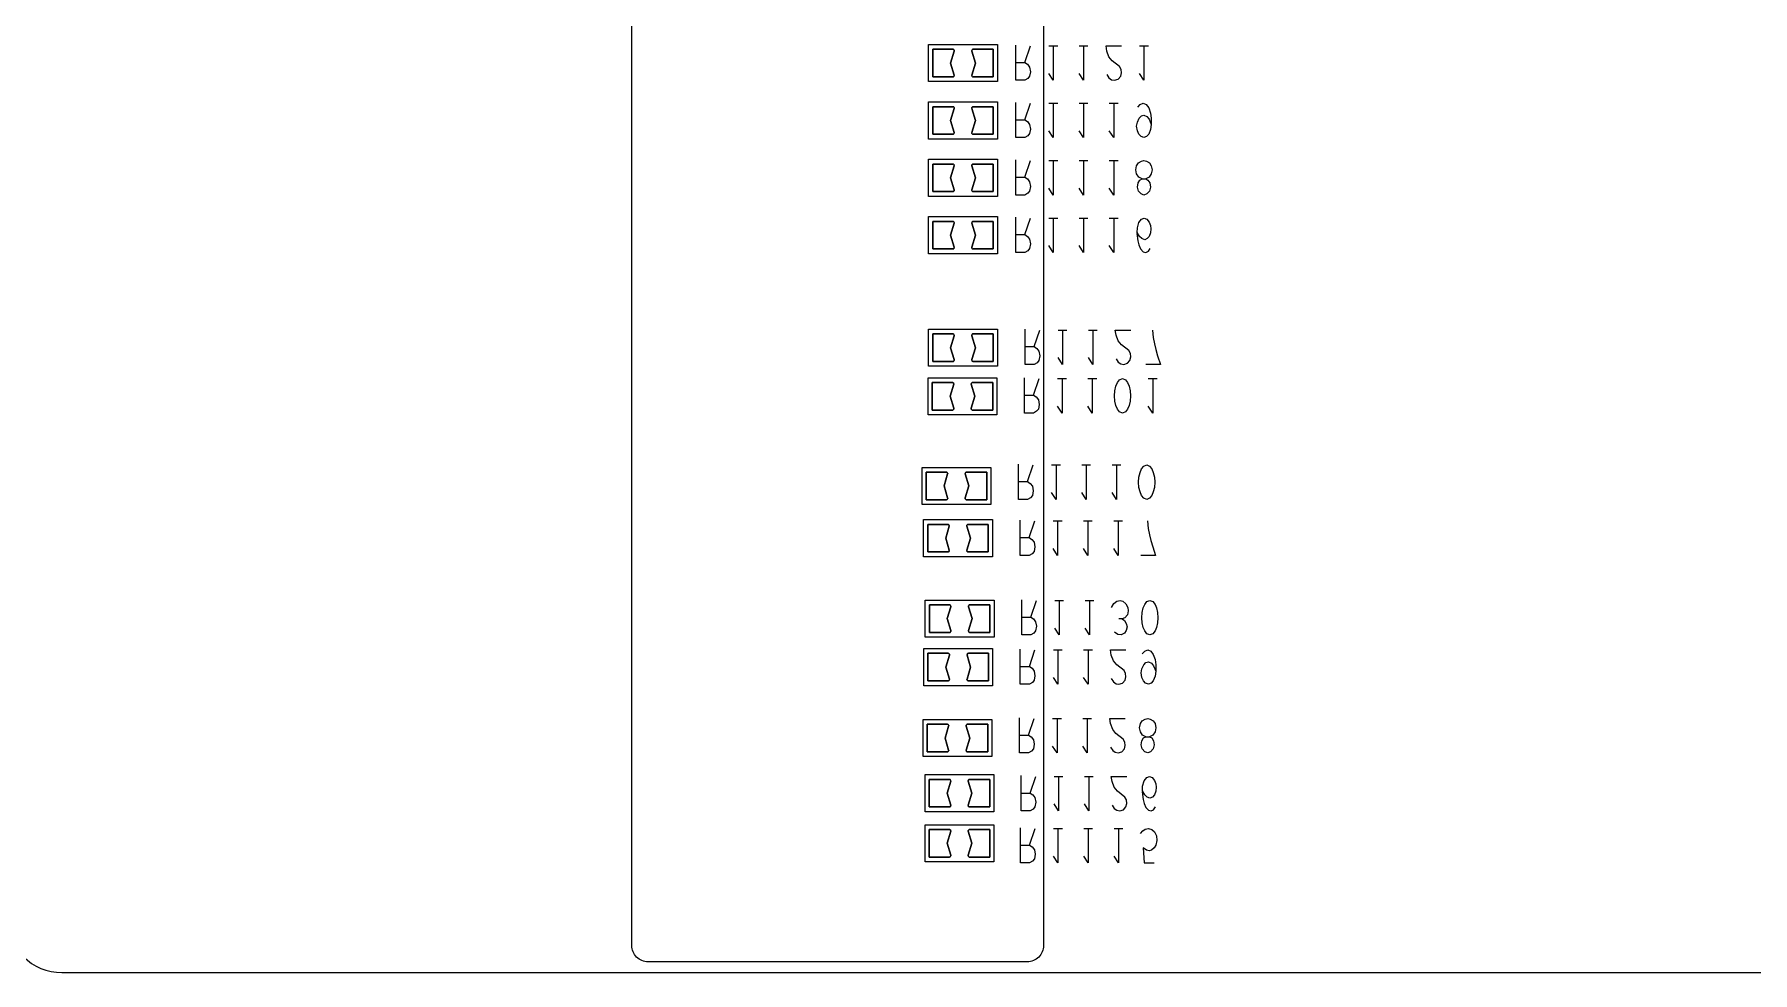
# Model space of a CAD drawing. Header units: millimetres. Extents: x 17 to 508, y 150 to 618.
# Drawn here: x 197.5 to 261, y 283.3 to 317.9 of the extents above; entities that cross this region are included whole.
import ezdxf

# ---------------------------------------------------------------- set-up
doc = ezdxf.new("R2010")
doc.units = ezdxf.units.MM
for name, color, linetype in [('gbr-outline-dxf_layer1', 2, 'Continuous'), ('s_layer2', 7, 'Continuous'), ('susd-t_layer2', 6, 'Continuous')]:
    doc.layers.add(name, color=color, linetype=linetype)
doc.layers.add('SPB', color=6, linetype='Continuous', lineweight=25)

msp = doc.modelspace()

# ---------------------------------------------------------------- linework, layer by layer
at = {"color": 2}
for p, q in [((233.77, 316.856), (233.77, 317.498)), ((233.77, 314.738), (233.77, 315.38)), ((233.77, 312.621), (233.77, 313.263)), ((233.77, 310.503), (233.77, 311.145)), ((234.113, 306.371), (234.113, 307.013)), ((234.094, 304.576), (234.094, 305.218)), ((233.87, 301.389), (233.87, 302.031)), ((233.93, 299.323), (233.93, 299.965)), ((233.99, 296.388), (233.99, 297.03)), ((233.937, 294.566), (233.937, 295.209)), ((233.907, 292.034), (233.907, 292.676)), ((233.965, 289.897), (233.965, 290.539)), ((233.943, 287.976), (233.943, 288.618))]:
    msp.add_line(p, q, dxfattribs=at)
at = {"layer": 'gbr-outline-dxf_layer1', "color": 1, "linetype": 'Continuous'}
msp.add_lwpolyline([(339.137, 352.219), (198.618, 352.219, 0.198916), (197.204, 351.633), (173.521, 327.95, -0.198918), (172.814, 327.657), (156.752, 327.657, 0.414216), (155.752, 326.657), (155.752, 308.657, 0.414364), (156.752, 307.657), (172.913, 307.657, -0.19873), (173.62, 307.364), (197.128, 283.856, 0.198916), (198.543, 283.271), (339.142, 283.271, 0.198917)], format="xyb", dxfattribs=at)
at = {"layer": 's_layer2', "color": 2}
for p, q in [((231.457, 317.342), (231.465, 317.34)), ((231.474, 317.337), (231.481, 317.332)), ((231.487, 317.326), (231.493, 317.319)), ((231.497, 317.312), (231.5, 317.303)), ((231.501, 317.294), (231.5, 317.286)), ((232.146, 317.301), (232.149, 317.309)), ((232.146, 317.283), (232.146, 317.292)), ((232.152, 317.317), (232.157, 317.325)), ((232.164, 317.331), (232.171, 317.336)), ((232.179, 317.34), (232.187, 317.342)), ((232.196, 317.343), (232.941, 317.343)), ((234.108, 316.856), (234.311, 317.47)), ((234.994, 317.47), (235.319, 317.47)), ((235.156, 317.47), (235.156, 316.2)), ((236.11, 317.47), (236.435, 317.47)), ((236.272, 317.47), (236.272, 316.2)), ((238.342, 317.47), (238.667, 317.47)), ((238.505, 317.47), (238.505, 316.2)), ((231.45, 316.327), (230.706, 316.327)), ((231.468, 316.33), (231.459, 316.327)), ((231.483, 316.338), (231.476, 316.333)), ((231.494, 316.352), (231.489, 316.345)), ((231.5, 316.368), (231.498, 316.36)), ((231.5, 316.386), (231.501, 316.377)), ((232.146, 316.375), (232.146, 316.384)), ((232.149, 316.358), (232.147, 316.366)), ((232.159, 316.343), (232.154, 316.35)), ((232.173, 316.332), (232.165, 316.337)), ((232.19, 316.327), (232.181, 316.329)), ((235.156, 316.2), (234.994, 316.454)), ((236.272, 316.2), (236.11, 316.454)), ((238.505, 316.2), (238.342, 316.454)), ((234.108, 314.738), (234.311, 315.352)), ((234.994, 315.352), (235.319, 315.352)), ((235.156, 315.352), (235.156, 314.082)), ((236.11, 315.352), (236.435, 315.352)), ((236.272, 315.352), (236.272, 314.082)), ((237.226, 315.352), (237.55, 315.352)), ((237.388, 315.352), (237.388, 314.082)), ((231.457, 315.224), (231.465, 315.222)), ((231.474, 315.219), (231.481, 315.214)), ((231.487, 315.208), (231.493, 315.202)), ((231.497, 315.194), (231.5, 315.185)), ((231.501, 315.177), (231.5, 315.168)), ((232.146, 315.183), (232.149, 315.191)), ((232.146, 315.165), (232.146, 315.174)), ((232.152, 315.199), (232.157, 315.207)), ((232.164, 315.213), (232.171, 315.218)), ((232.179, 315.222), (232.187, 315.224)), ((232.196, 315.225), (232.941, 315.225)), ((231.45, 314.209), (230.706, 314.209)), ((231.468, 314.212), (231.459, 314.209)), ((231.483, 314.221), (231.476, 314.215)), ((231.494, 314.234), (231.489, 314.227)), ((231.5, 314.25), (231.498, 314.242)), ((231.5, 314.268), (231.501, 314.259)), ((232.146, 314.257), (232.146, 314.266)), ((232.149, 314.24), (232.147, 314.248)), ((232.159, 314.225), (232.154, 314.232)), ((232.173, 314.214), (232.165, 314.219)), ((232.19, 314.209), (232.181, 314.211)), ((235.156, 314.082), (234.994, 314.336)), ((236.272, 314.082), (236.11, 314.336)), ((237.388, 314.082), (237.226, 314.336)), ((231.457, 313.107), (231.465, 313.105)), ((231.474, 313.102), (231.481, 313.097)), ((231.487, 313.091), (231.493, 313.084)), ((231.497, 313.076), (231.5, 313.068)), ((231.501, 313.059), (231.5, 313.05)), ((232.146, 313.066), (232.149, 313.074)), ((232.146, 313.048), (232.146, 313.057)), ((232.152, 313.082), (232.157, 313.089)), ((232.164, 313.096), (232.171, 313.101)), ((232.179, 313.104), (232.187, 313.107)), ((232.196, 313.107), (232.941, 313.107)), ((234.108, 312.621), (234.311, 313.234)), ((234.994, 313.234), (235.319, 313.234)), ((235.156, 313.234), (235.156, 311.964)), ((236.11, 313.234), (236.435, 313.234)), ((236.272, 313.234), (236.272, 311.964)), ((237.226, 313.234), (237.55, 313.234)), ((237.388, 313.234), (237.388, 311.964)), ((235.156, 311.964), (234.994, 312.218)), ((236.272, 311.964), (236.11, 312.218)), ((237.388, 311.964), (237.226, 312.218)), ((231.45, 312.091), (230.706, 312.091)), ((231.468, 312.094), (231.459, 312.092)), ((231.483, 312.103), (231.476, 312.098)), ((231.494, 312.117), (231.489, 312.109)), ((231.5, 312.133), (231.498, 312.125)), ((231.5, 312.151), (231.501, 312.142)), ((232.146, 312.139), (232.146, 312.148)), ((232.149, 312.122), (232.147, 312.131)), ((232.159, 312.108), (232.154, 312.115)), ((232.173, 312.097), (232.165, 312.102)), ((232.19, 312.092), (232.181, 312.094)), ((231.457, 310.989), (231.465, 310.987)), ((231.474, 310.984), (231.481, 310.979)), ((231.487, 310.973), (231.493, 310.966)), ((231.497, 310.959), (231.5, 310.95)), ((231.501, 310.941), (231.5, 310.933)), ((232.146, 310.948), (232.149, 310.956)), ((232.146, 310.93), (232.146, 310.939)), ((232.152, 310.964), (232.157, 310.971)), ((232.164, 310.978), (232.171, 310.983)), ((232.179, 310.986), (232.187, 310.989)), ((232.196, 310.99), (232.941, 310.99)), ((234.108, 310.503), (234.311, 311.117)), ((234.994, 311.117), (235.319, 311.117)), ((235.156, 311.117), (235.156, 309.847)), ((236.11, 311.117), (236.435, 311.117)), ((236.272, 311.117), (236.272, 309.847)), ((237.226, 311.117), (237.55, 311.117)), ((237.388, 311.117), (237.388, 309.847)), ((231.45, 309.974), (230.706, 309.974)), ((231.468, 309.977), (231.459, 309.974)), ((231.483, 309.985), (231.476, 309.98)), ((231.494, 309.999), (231.489, 309.992)), ((231.5, 310.015), (231.498, 310.007)), ((231.5, 310.033), (231.501, 310.024)), ((232.146, 310.022), (232.146, 310.03)), ((232.149, 310.005), (232.147, 310.013)), ((232.159, 309.99), (232.154, 309.997)), ((232.173, 309.979), (232.165, 309.984)), ((232.19, 309.974), (232.181, 309.976)), ((235.156, 309.847), (234.994, 310.101)), ((236.272, 309.847), (236.11, 310.101)), ((237.388, 309.847), (237.226, 310.101)), ((231.457, 306.84), (231.465, 306.838)), ((231.474, 306.835), (231.481, 306.83)), ((231.487, 306.824), (231.493, 306.817)), ((231.497, 306.809), (231.5, 306.801)), ((231.501, 306.792), (231.5, 306.783)), ((232.146, 306.798), (232.149, 306.807)), ((232.146, 306.781), (232.146, 306.79)), ((232.152, 306.815), (232.157, 306.822)), ((232.164, 306.828), (232.171, 306.833)), ((232.179, 306.837), (232.187, 306.839)), ((232.196, 306.84), (232.941, 306.84)), ((234.452, 306.37), (234.654, 306.984)), ((235.338, 306.984), (235.662, 306.984)), ((235.5, 306.984), (235.5, 305.714)), ((236.453, 306.984), (236.778, 306.984)), ((236.616, 306.984), (236.616, 305.714)), ((231.45, 305.824), (230.706, 305.824)), ((231.468, 305.827), (231.459, 305.825)), ((231.483, 305.836), (231.476, 305.831)), ((231.494, 305.849), (231.489, 305.842)), ((231.5, 305.866), (231.498, 305.857)), ((231.5, 305.884), (231.501, 305.875)), ((232.146, 305.872), (232.146, 305.881)), ((232.149, 305.855), (232.147, 305.864)), ((232.159, 305.84), (232.154, 305.847)), ((232.173, 305.83), (232.165, 305.834)), ((232.19, 305.825), (232.181, 305.826)), ((235.5, 305.714), (235.338, 305.968)), ((236.616, 305.714), (236.453, 305.968)), ((234.432, 304.576), (234.635, 305.19)), ((235.318, 305.19), (235.643, 305.19)), ((235.481, 305.19), (235.481, 303.92)), ((236.434, 305.19), (236.759, 305.19)), ((236.596, 305.19), (236.596, 303.92)), ((239.119, 305.714), (238.577, 305.714)), ((238.666, 305.19), (238.991, 305.19)), ((238.828, 305.19), (238.828, 303.92)), ((231.437, 305.045), (231.446, 305.043)), ((231.454, 305.04), (231.462, 305.035)), ((231.468, 305.029), (231.474, 305.022)), ((231.478, 305.014), (231.48, 305.006)), ((231.482, 304.997), (231.481, 304.988)), ((232.127, 304.986), (232.126, 304.995)), ((232.127, 305.004), (232.129, 305.012)), ((232.133, 305.02), (232.138, 305.027)), ((232.144, 305.034), (232.152, 305.039)), ((232.16, 305.042), (232.168, 305.045)), ((232.177, 305.045), (232.922, 305.045)), ((231.431, 304.029), (230.686, 304.029)), ((231.448, 304.032), (231.44, 304.03)), ((231.463, 304.041), (231.456, 304.036)), ((231.475, 304.055), (231.47, 304.047)), ((231.481, 304.071), (231.479, 304.063)), ((231.481, 304.089), (231.482, 304.08)), ((232.126, 304.078), (232.127, 304.086)), ((232.13, 304.06), (232.127, 304.069)), ((232.14, 304.046), (232.134, 304.053)), ((232.154, 304.035), (232.146, 304.04)), ((232.17, 304.03), (232.162, 304.032)), ((235.481, 303.92), (235.318, 304.174)), ((236.596, 303.92), (236.434, 304.174)), ((238.828, 303.92), (238.666, 304.174)), ((231.213, 301.736), (231.222, 301.735)), ((231.23, 301.731), (231.238, 301.727)), ((231.244, 301.721), (231.25, 301.714)), ((231.254, 301.706), (231.256, 301.697)), ((231.257, 301.689), (231.257, 301.68)), ((231.903, 301.677), (231.902, 301.686)), ((231.903, 301.695), (231.905, 301.704)), ((231.909, 301.712), (231.914, 301.719)), ((231.92, 301.725), (231.928, 301.73)), ((231.935, 301.734), (231.944, 301.736)), ((231.953, 301.737), (232.697, 301.737)), ((234.208, 301.389), (234.412, 302.003)), ((235.094, 302.003), (235.419, 302.003)), ((235.257, 302.003), (235.257, 300.733)), ((236.211, 302.003), (236.535, 302.003)), ((236.373, 302.003), (236.373, 300.733)), ((237.327, 302.003), (237.651, 302.003)), ((237.489, 302.003), (237.489, 300.733)), ((231.251, 300.746), (231.246, 300.739)), ((231.257, 300.763), (231.254, 300.754)), ((231.257, 300.78), (231.258, 300.771)), ((231.902, 300.769), (231.903, 300.778)), ((231.906, 300.752), (231.903, 300.76)), ((231.916, 300.737), (231.91, 300.744)), ((235.257, 300.733), (235.094, 300.987)), ((236.373, 300.733), (236.211, 300.987)), ((237.489, 300.733), (237.327, 300.987)), ((231.207, 300.721), (230.462, 300.721)), ((231.224, 300.724), (231.216, 300.722)), ((231.239, 300.733), (231.232, 300.728)), ((231.93, 300.726), (231.922, 300.731)), ((231.946, 300.721), (231.938, 300.723)), ((231.274, 299.809), (231.282, 299.807)), ((231.291, 299.804), (231.298, 299.799)), ((231.305, 299.793), (231.31, 299.786)), ((231.314, 299.778), (231.317, 299.77)), ((231.318, 299.761), (231.318, 299.753)), ((231.963, 299.768), (231.966, 299.776)), ((231.963, 299.75), (231.963, 299.759)), ((231.969, 299.784), (231.974, 299.791)), ((231.981, 299.798), (231.988, 299.803)), ((231.996, 299.806), (232.004, 299.809)), ((232.013, 299.809), (232.758, 299.809)), ((234.268, 299.323), (234.472, 299.936)), ((235.154, 299.936), (235.479, 299.936)), ((235.317, 299.936), (235.317, 298.666)), ((236.27, 299.936), (236.595, 299.936)), ((236.433, 299.936), (236.433, 298.666)), ((237.387, 299.936), (237.711, 299.936)), ((237.549, 299.936), (237.549, 298.666)), ((231.317, 298.835), (231.315, 298.827)), ((231.317, 298.853), (231.318, 298.844)), ((231.963, 298.842), (231.963, 298.85)), ((235.317, 298.666), (235.154, 298.92)), ((236.433, 298.666), (236.27, 298.92)), ((237.549, 298.666), (237.387, 298.92)), ((231.267, 298.793), (230.523, 298.793)), ((231.285, 298.797), (231.276, 298.794)), ((231.3, 298.805), (231.293, 298.8)), ((231.311, 298.819), (231.306, 298.812)), ((231.967, 298.824), (231.964, 298.833)), ((231.976, 298.81), (231.971, 298.817)), ((231.99, 298.799), (231.983, 298.804)), ((232.007, 298.794), (231.998, 298.796)), ((238.935, 298.666), (238.394, 298.666)), ((234.328, 296.388), (234.531, 297.001)), ((235.213, 297.001), (235.538, 297.001)), ((235.376, 297.001), (235.376, 295.731)), ((236.329, 297.001), (236.654, 297.001)), ((236.492, 297.001), (236.492, 295.731)), ((231.333, 296.839), (231.341, 296.837)), ((231.35, 296.834), (231.357, 296.829)), ((231.364, 296.823), (231.369, 296.816)), ((231.373, 296.809), (231.376, 296.8)), ((231.377, 296.792), (231.377, 296.783)), ((232.022, 296.798), (232.025, 296.806)), ((232.022, 296.78), (232.022, 296.789)), ((232.028, 296.814), (232.033, 296.822)), ((232.04, 296.828), (232.047, 296.833)), ((232.055, 296.837), (232.063, 296.839)), ((232.072, 296.84), (232.817, 296.84)), ((231.326, 295.824), (230.582, 295.824)), ((231.344, 295.827), (231.335, 295.824)), ((231.359, 295.836), (231.352, 295.83)), ((231.37, 295.849), (231.365, 295.842)), ((231.376, 295.865), (231.374, 295.857)), ((231.376, 295.883), (231.377, 295.874)), ((232.022, 295.872), (232.022, 295.881)), ((232.026, 295.855), (232.023, 295.863)), ((232.035, 295.84), (232.03, 295.847)), ((232.049, 295.829), (232.042, 295.834)), ((232.066, 295.824), (232.057, 295.826)), ((235.376, 295.731), (235.213, 295.985)), ((236.492, 295.731), (236.329, 295.985)), ((231.281, 295.053), (231.29, 295.051)), ((231.298, 295.047), (231.305, 295.043)), ((231.312, 295.037), (231.317, 295.03)), ((231.977, 295.028), (231.982, 295.035)), ((231.988, 295.041), (231.995, 295.046)), ((232.003, 295.05), (232.012, 295.052)), ((232.02, 295.053), (232.765, 295.053)), ((234.276, 294.566), (234.479, 295.18)), ((235.161, 295.18), (235.486, 295.18)), ((235.324, 295.18), (235.324, 293.91)), ((236.278, 295.18), (236.602, 295.18)), ((236.44, 295.18), (236.44, 293.91)), ((231.321, 295.022), (231.324, 295.014)), ((231.325, 295.005), (231.325, 294.996)), ((231.971, 294.994), (231.97, 295.003)), ((231.971, 295.011), (231.973, 295.02)), ((231.275, 294.037), (230.53, 294.037)), ((231.292, 294.04), (231.283, 294.038)), ((231.307, 294.049), (231.3, 294.044)), ((231.318, 294.062), (231.313, 294.055)), ((231.324, 294.079), (231.322, 294.07)), ((231.324, 294.096), (231.325, 294.088)), ((231.97, 294.085), (231.97, 294.094)), ((231.974, 294.068), (231.971, 294.076)), ((231.983, 294.053), (231.978, 294.06)), ((231.997, 294.043), (231.99, 294.047)), ((232.014, 294.037), (232.005, 294.039)), ((235.324, 293.91), (235.161, 294.164)), ((236.44, 293.91), (236.278, 294.164)), ((234.246, 292.034), (234.449, 292.648)), ((235.132, 292.648), (235.456, 292.648)), ((235.294, 292.648), (235.294, 291.378)), ((236.248, 292.648), (236.572, 292.648)), ((236.41, 292.648), (236.41, 291.378)), ((231.251, 292.433), (231.26, 292.432)), ((231.268, 292.428), (231.275, 292.424)), ((231.282, 292.418), (231.287, 292.411)), ((231.291, 292.403), (231.294, 292.394)), ((231.295, 292.386), (231.295, 292.377)), ((231.941, 292.374), (231.94, 292.383)), ((231.941, 292.392), (231.943, 292.401)), ((231.947, 292.409), (231.952, 292.416)), ((231.958, 292.422), (231.965, 292.427)), ((231.973, 292.431), (231.982, 292.433)), ((231.99, 292.434), (232.735, 292.434)), ((231.245, 291.418), (230.5, 291.418)), ((231.262, 291.421), (231.253, 291.419)), ((231.277, 291.43), (231.27, 291.425)), ((231.288, 291.443), (231.283, 291.436)), ((231.294, 291.46), (231.292, 291.451)), ((231.294, 291.477), (231.295, 291.468)), ((231.94, 291.466), (231.94, 291.475)), ((231.944, 291.449), (231.941, 291.457)), ((231.953, 291.434), (231.948, 291.441)), ((231.967, 291.423), (231.96, 291.428)), ((231.984, 291.418), (231.975, 291.42)), ((235.294, 291.378), (235.132, 291.632)), ((236.41, 291.378), (236.248, 291.632)), ((231.326, 290.401), (231.335, 290.399)), ((231.343, 290.396), (231.35, 290.391)), ((231.357, 290.385), (231.362, 290.378)), ((231.366, 290.37), (231.369, 290.362)), ((231.37, 290.353), (231.37, 290.344)), ((232.016, 290.342), (232.015, 290.351)), ((232.016, 290.36), (232.018, 290.368)), ((232.022, 290.376), (232.027, 290.383)), ((232.033, 290.389), (232.04, 290.395)), ((232.048, 290.398), (232.057, 290.401)), ((232.066, 290.401), (232.81, 290.401)), ((234.303, 289.897), (234.507, 290.511)), ((235.189, 290.511), (235.514, 290.511)), ((235.352, 290.511), (235.352, 289.241)), ((236.305, 290.511), (236.63, 290.511)), ((236.468, 290.511), (236.468, 289.241)), ((231.32, 289.385), (230.575, 289.385)), ((231.337, 289.388), (231.329, 289.386)), ((231.352, 289.397), (231.345, 289.392)), ((231.364, 289.411), (231.358, 289.403)), ((231.37, 289.427), (231.367, 289.419)), ((231.37, 289.445), (231.37, 289.436)), ((232.015, 289.433), (232.015, 289.442)), ((232.019, 289.416), (232.016, 289.425)), ((232.028, 289.402), (232.023, 289.409)), ((232.042, 289.391), (232.035, 289.396)), ((232.059, 289.386), (232.051, 289.388)), ((235.352, 289.241), (235.189, 289.495)), ((236.468, 289.241), (236.305, 289.495)), ((231.326, 288.549), (231.335, 288.547)), ((231.343, 288.544), (231.35, 288.539)), ((231.357, 288.533), (231.362, 288.526)), ((231.366, 288.519), (231.369, 288.51)), ((231.37, 288.502), (231.37, 288.493)), ((232.016, 288.49), (232.015, 288.499)), ((232.016, 288.508), (232.018, 288.516)), ((232.022, 288.524), (232.027, 288.532)), ((232.033, 288.538), (232.04, 288.543)), ((232.048, 288.547), (232.057, 288.549)), ((232.066, 288.55), (232.81, 288.55)), ((234.281, 287.976), (234.484, 288.589)), ((235.167, 288.589), (235.492, 288.589)), ((235.33, 288.589), (235.33, 287.319)), ((236.283, 288.589), (236.608, 288.589)), ((236.446, 288.589), (236.446, 287.319)), ((237.399, 288.589), (237.724, 288.589)), ((237.561, 288.589), (237.561, 287.319)), ((231.32, 287.534), (230.575, 287.534)), ((231.337, 287.537), (231.329, 287.534)), ((231.352, 287.545), (231.345, 287.54)), ((231.364, 287.559), (231.358, 287.552)), ((231.37, 287.575), (231.367, 287.567)), ((231.37, 287.593), (231.37, 287.584)), ((232.015, 287.582), (232.015, 287.591)), ((232.019, 287.565), (232.016, 287.573)), ((232.028, 287.55), (232.023, 287.557)), ((232.042, 287.539), (232.035, 287.544)), ((232.059, 287.534), (232.051, 287.536)), ((235.33, 287.319), (235.167, 287.573)), ((236.446, 287.319), (236.283, 287.573)), ((237.561, 287.319), (237.399, 287.573))]:
    msp.add_line(p, q, dxfattribs=at)
for points in [[(230.553, 317.52), (233.093, 317.52), (233.093, 316.149), (230.553, 316.149)], [(233.77, 316.856), (234.108, 316.856), (234.203, 316.792), (234.284, 316.686), (234.311, 316.517), (234.284, 316.347), (234.216, 316.263), (234.108, 316.2), (233.77, 316.2)], [(230.553, 315.403), (233.093, 315.403), (233.093, 314.031), (230.553, 314.031)], [(233.77, 314.738), (234.108, 314.738), (234.203, 314.675), (234.284, 314.569), (234.311, 314.399), (234.284, 314.23), (234.216, 314.145), (234.108, 314.082), (233.77, 314.082)], [(238.505, 314.907), (238.613, 314.865), (238.694, 314.759), (238.775, 314.569), (238.748, 314.378), (238.68, 314.209), (238.599, 314.124), (238.505, 314.082), (238.396, 314.124), (238.315, 314.209), (238.261, 314.336), (238.234, 314.505), (238.261, 314.653), (238.328, 314.802), (238.41, 314.886)], [(230.553, 313.285), (233.093, 313.285), (233.093, 311.914), (230.553, 311.914)], [(233.77, 312.621), (234.108, 312.621), (234.203, 312.557), (234.284, 312.451), (234.311, 312.282), (234.284, 312.113), (234.216, 312.028), (234.108, 311.964), (233.77, 311.964)], [(238.436, 312.557), (238.572, 312.557), (238.653, 312.515), (238.721, 312.409), (238.748, 312.261), (238.707, 312.113), (238.613, 312.007), (238.505, 311.964), (238.396, 312.007), (238.301, 312.113), (238.261, 312.261), (238.288, 312.409), (238.356, 312.515)], [(230.553, 311.167), (233.093, 311.167), (233.093, 309.796), (230.553, 309.796)], [(238.518, 311.117), (238.613, 311.074), (238.694, 310.969), (238.748, 310.842), (238.762, 310.715), (238.748, 310.566), (238.694, 310.439), (238.626, 310.355), (238.531, 310.312), (238.423, 310.355), (238.342, 310.439), (238.249, 310.584), (238.261, 310.757), (238.315, 310.947), (238.41, 311.074)], [(233.77, 310.503), (234.108, 310.503), (234.203, 310.439), (234.284, 310.334), (234.311, 310.164), (234.284, 309.995), (234.216, 309.91), (234.108, 309.847), (233.77, 309.847)], [(230.553, 307.018), (233.093, 307.018), (233.093, 305.646), (230.553, 305.646)], [(234.113, 306.37), (234.452, 306.37), (234.546, 306.307), (234.628, 306.201), (234.654, 306.032), (234.628, 305.862), (234.56, 305.778), (234.452, 305.714), (234.113, 305.714)], [(230.534, 305.223), (233.074, 305.223), (233.074, 303.852), (230.534, 303.852)], [(237.712, 305.19), (237.82, 305.148), (237.902, 305.042), (237.956, 304.915), (237.997, 304.745), (238.01, 304.555), (237.997, 304.364), (237.956, 304.195), (237.902, 304.068), (237.82, 303.962), (237.712, 303.92), (237.604, 303.962), (237.523, 304.068), (237.469, 304.195), (237.428, 304.364), (237.414, 304.555), (237.428, 304.745), (237.469, 304.915), (237.523, 305.042), (237.604, 305.148)], [(234.094, 304.576), (234.432, 304.576), (234.527, 304.513), (234.608, 304.407), (234.635, 304.238), (234.608, 304.068), (234.54, 303.984), (234.432, 303.92), (234.094, 303.92)], [(230.31, 301.915), (232.85, 301.915), (232.85, 300.543), (230.31, 300.543)], [(233.87, 301.389), (234.208, 301.389), (234.303, 301.325), (234.384, 301.22), (234.412, 301.05), (234.384, 300.881), (234.317, 300.796), (234.208, 300.733), (233.87, 300.733)], [(238.605, 302.003), (238.713, 301.96), (238.794, 301.855), (238.849, 301.728), (238.889, 301.558), (238.902, 301.368), (238.889, 301.177), (238.849, 301.008), (238.794, 300.881), (238.713, 300.775), (238.605, 300.733), (238.497, 300.775), (238.415, 300.881), (238.361, 301.008), (238.321, 301.177), (238.307, 301.368), (238.321, 301.558), (238.361, 301.728), (238.415, 301.855), (238.497, 301.96)], [(230.37, 299.987), (232.91, 299.987), (232.91, 298.616), (230.37, 298.616)], [(233.93, 299.323), (234.268, 299.323), (234.363, 299.259), (234.445, 299.153), (234.472, 298.984), (234.445, 298.815), (234.377, 298.73), (234.268, 298.666), (233.93, 298.666)], [(230.429, 297.018), (232.969, 297.018), (232.969, 295.646), (230.429, 295.646)], [(238.724, 297.001), (238.832, 296.959), (238.914, 296.853), (238.967, 296.726), (239.008, 296.557), (239.022, 296.366), (239.008, 296.176), (238.967, 296.007), (238.914, 295.88), (238.832, 295.773), (238.724, 295.731), (238.616, 295.773), (238.535, 295.88), (238.48, 296.007), (238.44, 296.176), (238.426, 296.366), (238.44, 296.557), (238.48, 296.726), (238.535, 296.853), (238.616, 296.959)], [(233.99, 296.388), (234.328, 296.388), (234.422, 296.324), (234.504, 296.218), (234.531, 296.049), (234.504, 295.88), (234.436, 295.795), (234.328, 295.731), (233.99, 295.731)], [(230.377, 295.231), (232.917, 295.231), (232.917, 293.859), (230.377, 293.859)], [(233.937, 294.566), (234.276, 294.566), (234.371, 294.503), (234.452, 294.397), (234.479, 294.228), (234.452, 294.058), (234.384, 293.974), (234.276, 293.91), (233.937, 293.91)], [(238.672, 294.736), (238.78, 294.693), (238.861, 294.588), (238.943, 294.397), (238.916, 294.207), (238.848, 294.037), (238.767, 293.952), (238.672, 293.91), (238.564, 293.952), (238.482, 294.037), (238.428, 294.164), (238.401, 294.334), (238.428, 294.482), (238.496, 294.63), (238.577, 294.715)], [(230.347, 292.612), (232.887, 292.612), (232.887, 291.24), (230.347, 291.24)], [(233.907, 292.034), (234.246, 292.034), (234.341, 291.97), (234.422, 291.864), (234.449, 291.695), (234.422, 291.526), (234.354, 291.441), (234.246, 291.378), (233.907, 291.378)], [(238.574, 291.97), (238.709, 291.97), (238.791, 291.928), (238.858, 291.822), (238.886, 291.674), (238.845, 291.526), (238.75, 291.42), (238.642, 291.378), (238.534, 291.42), (238.439, 291.526), (238.398, 291.674), (238.425, 291.822), (238.493, 291.928)], [(230.423, 290.579), (232.963, 290.579), (232.963, 289.208), (230.423, 289.208)], [(238.713, 290.511), (238.808, 290.469), (238.889, 290.363), (238.944, 290.236), (238.957, 290.109), (238.944, 289.961), (238.889, 289.834), (238.822, 289.749), (238.727, 289.707), (238.618, 289.749), (238.538, 289.834), (238.445, 289.978), (238.456, 290.151), (238.51, 290.342), (238.605, 290.469)], [(233.965, 289.897), (234.303, 289.897), (234.398, 289.834), (234.48, 289.728), (234.507, 289.559), (234.48, 289.389), (234.412, 289.305), (234.303, 289.241), (233.965, 289.241)], [(230.423, 288.727), (232.963, 288.727), (232.963, 287.356), (230.423, 287.356)], [(233.943, 287.976), (234.281, 287.976), (234.376, 287.912), (234.457, 287.806), (234.484, 287.637), (234.457, 287.468), (234.389, 287.383), (234.281, 287.319), (233.943, 287.319)]]:
    msp.add_lwpolyline(points, close=True, dxfattribs=at)
for points in [[(230.706, 316.327), (230.706, 317.343), (231.45, 317.343)], [(231.499, 317.277), (231.366, 316.835), (231.499, 316.392)], [(232.148, 316.392), (232.28, 316.835), (232.148, 317.277)], [(232.941, 317.343), (232.941, 316.327), (232.196, 316.327)], [(237.131, 316.411), (237.213, 316.284), (237.307, 316.221), (237.415, 316.2), (237.551, 316.242), (237.645, 316.347), (237.672, 316.474), (237.659, 316.602), (237.605, 316.708), (237.334, 316.919), (237.213, 317.067), (237.131, 317.279), (237.104, 317.47), (237.672, 317.47)], [(238.274, 315.204), (238.369, 315.31), (238.477, 315.352), (238.586, 315.31), (238.68, 315.183), (238.748, 314.992), (238.775, 314.802), (238.775, 314.569)], [(230.706, 314.209), (230.706, 315.225), (231.45, 315.225)], [(231.499, 315.159), (231.366, 314.717), (231.499, 314.274)], [(232.148, 314.274), (232.28, 314.717), (232.148, 315.159)], [(232.941, 315.225), (232.941, 314.209), (232.196, 314.209)], [(230.706, 312.091), (230.706, 313.107), (231.45, 313.107)], [(231.499, 313.042), (231.366, 312.599), (231.499, 312.157)], [(232.148, 312.157), (232.28, 312.599), (232.148, 313.042)], [(232.941, 313.107), (232.941, 312.091), (232.196, 312.091)], [(238.436, 312.557), (238.315, 312.621), (238.234, 312.748), (238.207, 312.896), (238.234, 313.044), (238.301, 313.15), (238.41, 313.213), (238.505, 313.234)], [(238.505, 313.234), (238.599, 313.213), (238.707, 313.15), (238.775, 313.044), (238.802, 312.896), (238.775, 312.748), (238.694, 312.621), (238.572, 312.557)], [(230.706, 309.974), (230.706, 310.99), (231.45, 310.99)], [(231.499, 310.924), (231.366, 310.482), (231.499, 310.039)], [(232.148, 310.039), (232.28, 310.482), (232.148, 310.924)], [(232.941, 310.99), (232.941, 309.974), (232.196, 309.974)], [(238.247, 310.545), (238.274, 310.27), (238.315, 310.122), (238.383, 309.974), (238.477, 309.868), (238.572, 309.847), (238.667, 309.889), (238.735, 309.995)], [(230.706, 305.824), (230.706, 306.84), (231.45, 306.84)], [(231.499, 306.775), (231.366, 306.332), (231.499, 305.89)], [(232.148, 305.89), (232.28, 306.332), (232.148, 306.775)], [(232.941, 306.84), (232.941, 305.824), (232.196, 305.824)], [(237.475, 305.926), (237.556, 305.799), (237.651, 305.735), (237.759, 305.714), (237.895, 305.757), (237.989, 305.862), (238.016, 305.989), (238.003, 306.116), (237.948, 306.222), (237.678, 306.434), (237.556, 306.582), (237.475, 306.794), (237.447, 306.984), (238.016, 306.984)], [(238.821, 306.984), (238.848, 306.709), (238.889, 306.476), (238.943, 306.265), (239.01, 306.032), (239.119, 305.714)], [(230.686, 304.029), (230.686, 305.045), (231.431, 305.045)], [(231.479, 304.98), (231.347, 304.537), (231.479, 304.095)], [(232.129, 304.095), (232.261, 304.537), (232.129, 304.98)], [(232.922, 305.045), (232.922, 304.029), (232.177, 304.029)], [(230.462, 300.721), (230.462, 301.737), (231.207, 301.737)], [(231.255, 301.671), (231.123, 301.229), (231.255, 300.786)], [(231.904, 300.786), (232.037, 301.229), (231.904, 301.671)], [(232.697, 301.737), (232.697, 300.721), (231.953, 300.721)], [(230.523, 298.793), (230.523, 299.809), (231.267, 299.809)], [(231.316, 299.744), (231.183, 299.301), (231.316, 298.859)], [(231.965, 298.859), (232.098, 299.301), (231.965, 299.744)], [(232.758, 299.809), (232.758, 298.793), (232.013, 298.793)], [(238.638, 299.936), (238.665, 299.661), (238.705, 299.428), (238.76, 299.217), (238.827, 298.984), (238.935, 298.666)], [(237.31, 296.747), (237.392, 296.896), (237.5, 296.98), (237.621, 297.001), (237.73, 296.98), (237.838, 296.874), (237.906, 296.747), (237.919, 296.62), (237.892, 296.472), (237.797, 296.366), (237.702, 296.324), (237.581, 296.324)], [(230.582, 295.824), (230.582, 296.84), (231.326, 296.84)], [(231.375, 296.774), (231.242, 296.332), (231.375, 295.889)], [(232.024, 295.889), (232.156, 296.332), (232.024, 296.774)], [(232.817, 296.84), (232.817, 295.824), (232.072, 295.824)], [(237.702, 296.324), (237.784, 296.261), (237.851, 296.154), (237.879, 296.027), (237.851, 295.9), (237.784, 295.795), (237.662, 295.731), (237.54, 295.753), (237.419, 295.837)], [(230.53, 294.037), (230.53, 295.053), (231.275, 295.053)], [(232.765, 295.053), (232.765, 294.037), (232.02, 294.037)], [(237.299, 294.122), (237.38, 293.995), (237.475, 293.931), (237.583, 293.91), (237.718, 293.952), (237.813, 294.058), (237.84, 294.185), (237.826, 294.312), (237.773, 294.418), (237.502, 294.63), (237.38, 294.778), (237.299, 294.99), (237.272, 295.18), (237.84, 295.18)], [(238.442, 295.032), (238.537, 295.138), (238.645, 295.18), (238.753, 295.138), (238.848, 295.011), (238.916, 294.82), (238.943, 294.63), (238.943, 294.397)], [(231.323, 294.988), (231.19, 294.545), (231.323, 294.103)], [(231.972, 294.103), (232.105, 294.545), (231.972, 294.988)], [(237.269, 291.589), (237.35, 291.462), (237.445, 291.399), (237.553, 291.378), (237.688, 291.42), (237.783, 291.526), (237.81, 291.653), (237.796, 291.78), (237.743, 291.886), (237.472, 292.097), (237.35, 292.245), (237.269, 292.457), (237.242, 292.648), (237.81, 292.648)], [(238.574, 291.97), (238.452, 292.034), (238.371, 292.161), (238.344, 292.309), (238.371, 292.457), (238.439, 292.563), (238.547, 292.626), (238.642, 292.648)], [(238.642, 292.648), (238.737, 292.626), (238.845, 292.563), (238.913, 292.457), (238.939, 292.309), (238.913, 292.161), (238.831, 292.034), (238.709, 291.97)], [(230.5, 291.418), (230.5, 292.434), (231.245, 292.434)], [(231.293, 292.368), (231.16, 291.926), (231.293, 291.483)], [(231.942, 291.483), (232.075, 291.926), (231.942, 292.368)], [(232.735, 292.434), (232.735, 291.418), (231.99, 291.418)], [(230.575, 289.385), (230.575, 290.401), (231.32, 290.401)], [(231.368, 290.336), (231.235, 289.893), (231.368, 289.451)], [(232.017, 289.451), (232.15, 289.893), (232.017, 290.336)], [(232.81, 290.401), (232.81, 289.385), (232.066, 289.385)], [(237.327, 289.453), (237.408, 289.326), (237.503, 289.262), (237.611, 289.241), (237.746, 289.283), (237.841, 289.389), (237.868, 289.516), (237.854, 289.643), (237.801, 289.749), (237.53, 289.961), (237.408, 290.109), (237.327, 290.321), (237.3, 290.511), (237.868, 290.511)], [(238.443, 289.94), (238.47, 289.664), (238.51, 289.516), (238.578, 289.368), (238.673, 289.262), (238.767, 289.241), (238.862, 289.283), (238.93, 289.389)], [(230.575, 287.534), (230.575, 288.55), (231.32, 288.55)], [(231.368, 288.484), (231.235, 288.042), (231.368, 287.599)], [(232.017, 287.599), (232.15, 288.042), (232.017, 288.484)], [(232.81, 288.55), (232.81, 287.534), (232.066, 287.534)], [(238.38, 288.399), (238.461, 288.504), (238.555, 288.568), (238.677, 288.589), (238.799, 288.547), (238.894, 288.462), (238.962, 288.314), (238.975, 288.145), (238.948, 287.976), (238.881, 287.869), (238.786, 287.785), (238.691, 287.764), (238.596, 287.785), (238.475, 287.869)], [(238.475, 287.869), (238.515, 287.319), (238.881, 287.319)]]:
    msp.add_lwpolyline(points, dxfattribs=at)
at = {"layer": 'SPB', "color": 2, "linetype": 'Continuous'}
for points in [[(230.706, 316.327), (231.45, 316.327), (231.459, 316.327), (231.468, 316.33), (231.476, 316.333), (231.483, 316.338), (231.489, 316.345), (231.494, 316.352), (231.498, 316.36), (231.5, 316.368), (231.501, 316.377), (231.5, 316.386), (231.499, 316.392), (231.366, 316.835), (231.499, 317.277), (231.5, 317.286), (231.501, 317.294), (231.5, 317.303), (231.497, 317.312), (231.493, 317.319), (231.487, 317.326), (231.481, 317.332), (231.474, 317.337), (231.465, 317.34), (231.457, 317.342), (231.45, 317.343), (230.706, 317.343)], [(232.196, 316.327), (232.941, 316.327), (232.941, 317.343), (232.196, 317.343), (232.187, 317.342), (232.179, 317.34), (232.171, 317.336), (232.164, 317.331), (232.157, 317.325), (232.152, 317.317), (232.149, 317.309), (232.146, 317.301), (232.146, 317.292), (232.146, 317.283), (232.148, 317.277), (232.28, 316.835), (232.148, 316.392), (232.146, 316.384), (232.146, 316.375), (232.147, 316.366), (232.149, 316.358), (232.154, 316.35), (232.159, 316.343), (232.165, 316.337), (232.173, 316.332), (232.181, 316.329), (232.19, 316.327)], [(230.706, 314.209), (231.45, 314.209), (231.459, 314.209), (231.468, 314.212), (231.476, 314.215), (231.483, 314.221), (231.489, 314.227), (231.494, 314.234), (231.498, 314.242), (231.5, 314.25), (231.501, 314.259), (231.5, 314.268), (231.499, 314.274), (231.366, 314.717), (231.499, 315.159), (231.5, 315.168), (231.501, 315.177), (231.5, 315.185), (231.497, 315.194), (231.493, 315.202), (231.487, 315.208), (231.481, 315.214), (231.474, 315.219), (231.465, 315.222), (231.457, 315.224), (231.45, 315.225), (230.706, 315.225)], [(232.196, 314.209), (232.941, 314.209), (232.941, 315.225), (232.196, 315.225), (232.187, 315.224), (232.179, 315.222), (232.171, 315.218), (232.164, 315.213), (232.157, 315.207), (232.152, 315.199), (232.149, 315.191), (232.146, 315.183), (232.146, 315.174), (232.146, 315.165), (232.148, 315.159), (232.28, 314.717), (232.148, 314.274), (232.146, 314.266), (232.146, 314.257), (232.147, 314.248), (232.149, 314.24), (232.154, 314.232), (232.159, 314.225), (232.165, 314.219), (232.173, 314.214), (232.181, 314.211), (232.19, 314.209)], [(230.706, 312.091), (231.45, 312.091), (231.459, 312.092), (231.468, 312.094), (231.476, 312.098), (231.483, 312.103), (231.489, 312.109), (231.494, 312.117), (231.498, 312.125), (231.5, 312.133), (231.501, 312.142), (231.5, 312.151), (231.499, 312.157), (231.366, 312.599), (231.499, 313.042), (231.5, 313.05), (231.501, 313.059), (231.5, 313.068), (231.497, 313.076), (231.493, 313.084), (231.487, 313.091), (231.481, 313.097), (231.474, 313.102), (231.465, 313.105), (231.457, 313.107), (231.45, 313.107), (230.706, 313.107)], [(232.196, 312.091), (232.941, 312.091), (232.941, 313.107), (232.196, 313.107), (232.187, 313.107), (232.179, 313.104), (232.171, 313.101), (232.164, 313.096), (232.157, 313.089), (232.152, 313.082), (232.149, 313.074), (232.146, 313.066), (232.146, 313.057), (232.146, 313.048), (232.148, 313.042), (232.28, 312.599), (232.148, 312.157), (232.146, 312.148), (232.146, 312.139), (232.147, 312.131), (232.149, 312.122), (232.154, 312.115), (232.159, 312.108), (232.165, 312.102), (232.173, 312.097), (232.181, 312.094), (232.19, 312.092)], [(230.706, 309.974), (231.45, 309.974), (231.459, 309.974), (231.468, 309.977), (231.476, 309.98), (231.483, 309.985), (231.489, 309.992), (231.494, 309.999), (231.498, 310.007), (231.5, 310.015), (231.501, 310.024), (231.5, 310.033), (231.499, 310.039), (231.366, 310.482), (231.499, 310.924), (231.5, 310.933), (231.501, 310.941), (231.5, 310.95), (231.497, 310.959), (231.493, 310.966), (231.487, 310.973), (231.481, 310.979), (231.474, 310.984), (231.465, 310.987), (231.457, 310.989), (231.45, 310.99), (230.706, 310.99)], [(232.196, 309.974), (232.941, 309.974), (232.941, 310.99), (232.196, 310.99), (232.187, 310.989), (232.179, 310.986), (232.171, 310.983), (232.164, 310.978), (232.157, 310.971), (232.152, 310.964), (232.149, 310.956), (232.146, 310.948), (232.146, 310.939), (232.146, 310.93), (232.148, 310.924), (232.28, 310.482), (232.148, 310.039), (232.146, 310.03), (232.146, 310.022), (232.147, 310.013), (232.149, 310.005), (232.154, 309.997), (232.159, 309.99), (232.165, 309.984), (232.173, 309.979), (232.181, 309.976), (232.19, 309.974)], [(230.706, 305.824), (231.45, 305.824), (231.459, 305.825), (231.468, 305.827), (231.476, 305.831), (231.483, 305.836), (231.489, 305.842), (231.494, 305.849), (231.498, 305.857), (231.5, 305.866), (231.501, 305.875), (231.5, 305.884), (231.499, 305.89), (231.366, 306.332), (231.499, 306.775), (231.5, 306.783), (231.501, 306.792), (231.5, 306.801), (231.497, 306.809), (231.493, 306.817), (231.487, 306.824), (231.481, 306.83), (231.474, 306.835), (231.465, 306.838), (231.457, 306.84), (231.45, 306.84), (230.706, 306.84)], [(232.196, 305.824), (232.941, 305.824), (232.941, 306.84), (232.196, 306.84), (232.187, 306.839), (232.179, 306.837), (232.171, 306.833), (232.164, 306.828), (232.157, 306.822), (232.152, 306.815), (232.149, 306.807), (232.146, 306.798), (232.146, 306.79), (232.146, 306.781), (232.148, 306.775), (232.28, 306.332), (232.148, 305.89), (232.146, 305.881), (232.146, 305.872), (232.147, 305.864), (232.149, 305.855), (232.154, 305.847), (232.159, 305.84), (232.165, 305.834), (232.173, 305.83), (232.181, 305.826), (232.19, 305.825)], [(230.686, 304.029), (231.431, 304.029), (231.44, 304.03), (231.448, 304.032), (231.456, 304.036), (231.463, 304.041), (231.47, 304.047), (231.475, 304.055), (231.479, 304.063), (231.481, 304.071), (231.482, 304.08), (231.481, 304.089), (231.479, 304.095), (231.347, 304.537), (231.479, 304.98), (231.481, 304.988), (231.482, 304.997), (231.48, 305.006), (231.478, 305.014), (231.474, 305.022), (231.468, 305.029), (231.462, 305.035), (231.454, 305.04), (231.446, 305.043), (231.437, 305.045), (231.431, 305.045), (230.686, 305.045)], [(232.177, 304.029), (232.922, 304.029), (232.922, 305.045), (232.177, 305.045), (232.168, 305.045), (232.16, 305.042), (232.152, 305.039), (232.144, 305.034), (232.138, 305.027), (232.133, 305.02), (232.129, 305.012), (232.127, 305.004), (232.126, 304.995), (232.127, 304.986), (232.129, 304.98), (232.261, 304.537), (232.129, 304.095), (232.127, 304.086), (232.126, 304.078), (232.127, 304.069), (232.13, 304.06), (232.134, 304.053), (232.14, 304.046), (232.146, 304.04), (232.154, 304.035), (232.162, 304.032), (232.17, 304.03)], [(230.462, 300.721), (231.207, 300.721), (231.216, 300.722), (231.224, 300.724), (231.232, 300.728), (231.239, 300.733), (231.246, 300.739), (231.251, 300.746), (231.254, 300.754), (231.257, 300.763), (231.258, 300.771), (231.257, 300.78), (231.255, 300.786), (231.123, 301.229), (231.255, 301.671), (231.257, 301.68), (231.257, 301.689), (231.256, 301.697), (231.254, 301.706), (231.25, 301.714), (231.244, 301.721), (231.238, 301.727), (231.23, 301.731), (231.222, 301.735), (231.213, 301.736), (231.207, 301.737), (230.462, 301.737)], [(231.953, 300.721), (232.697, 300.721), (232.697, 301.737), (231.953, 301.737), (231.944, 301.736), (231.935, 301.734), (231.928, 301.73), (231.92, 301.725), (231.914, 301.719), (231.909, 301.712), (231.905, 301.704), (231.903, 301.695), (231.902, 301.686), (231.903, 301.677), (231.904, 301.671), (232.037, 301.229), (231.904, 300.786), (231.903, 300.778), (231.902, 300.769), (231.903, 300.76), (231.906, 300.752), (231.91, 300.744), (231.916, 300.737), (231.922, 300.731), (231.93, 300.726), (231.938, 300.723), (231.946, 300.721)], [(230.523, 298.793), (231.267, 298.793), (231.276, 298.794), (231.285, 298.797), (231.293, 298.8), (231.3, 298.805), (231.306, 298.811), (231.311, 298.819), (231.315, 298.827), (231.317, 298.835), (231.318, 298.844), (231.317, 298.853), (231.316, 298.859), (231.183, 299.301), (231.316, 299.744), (231.318, 299.753), (231.318, 299.761), (231.317, 299.77), (231.314, 299.778), (231.31, 299.786), (231.305, 299.793), (231.298, 299.799), (231.291, 299.804), (231.282, 299.807), (231.274, 299.809), (231.267, 299.809), (230.523, 299.809)], [(232.013, 298.793), (232.758, 298.793), (232.758, 299.809), (232.013, 299.809), (232.004, 299.809), (231.996, 299.806), (231.988, 299.803), (231.981, 299.798), (231.974, 299.791), (231.969, 299.784), (231.966, 299.776), (231.963, 299.768), (231.963, 299.759), (231.963, 299.75), (231.965, 299.744), (232.098, 299.301), (231.965, 298.859), (231.963, 298.85), (231.963, 298.842), (231.964, 298.833), (231.967, 298.824), (231.971, 298.817), (231.976, 298.81), (231.983, 298.804), (231.99, 298.799), (231.998, 298.796), (232.007, 298.794)], [(230.582, 295.824), (231.326, 295.824), (231.335, 295.824), (231.344, 295.827), (231.352, 295.83), (231.359, 295.836), (231.365, 295.842), (231.37, 295.849), (231.374, 295.857), (231.376, 295.865), (231.377, 295.874), (231.376, 295.883), (231.375, 295.889), (231.242, 296.332), (231.375, 296.774), (231.377, 296.783), (231.377, 296.792), (231.376, 296.8), (231.373, 296.809), (231.369, 296.816), (231.364, 296.823), (231.357, 296.829), (231.35, 296.834), (231.341, 296.837), (231.333, 296.839), (231.326, 296.84), (230.582, 296.84)], [(232.072, 295.824), (232.817, 295.824), (232.817, 296.84), (232.072, 296.84), (232.063, 296.839), (232.055, 296.837), (232.047, 296.833), (232.04, 296.828), (232.033, 296.822), (232.028, 296.814), (232.025, 296.806), (232.022, 296.798), (232.022, 296.789), (232.022, 296.78), (232.024, 296.774), (232.156, 296.332), (232.024, 295.889), (232.022, 295.881), (232.022, 295.872), (232.023, 295.863), (232.026, 295.855), (232.03, 295.847), (232.035, 295.84), (232.042, 295.834), (232.049, 295.829), (232.057, 295.826), (232.066, 295.824)], [(230.53, 294.037), (231.275, 294.037), (231.283, 294.038), (231.292, 294.04), (231.3, 294.044), (231.307, 294.049), (231.313, 294.055), (231.318, 294.062), (231.322, 294.07), (231.324, 294.079), (231.325, 294.088), (231.324, 294.096), (231.323, 294.103), (231.19, 294.545), (231.323, 294.988), (231.325, 294.996), (231.325, 295.005), (231.324, 295.014), (231.321, 295.022), (231.317, 295.03), (231.312, 295.037), (231.305, 295.043), (231.298, 295.047), (231.29, 295.051), (231.281, 295.053), (231.275, 295.053), (230.53, 295.053)], [(232.02, 294.037), (232.765, 294.037), (232.765, 295.053), (232.02, 295.053), (232.012, 295.052), (232.003, 295.05), (231.995, 295.046), (231.988, 295.041), (231.982, 295.035), (231.977, 295.028), (231.973, 295.02), (231.971, 295.011), (231.97, 295.003), (231.971, 294.994), (231.972, 294.988), (232.105, 294.545), (231.972, 294.103), (231.97, 294.094), (231.97, 294.085), (231.971, 294.076), (231.974, 294.068), (231.978, 294.06), (231.983, 294.053), (231.99, 294.047), (231.997, 294.043), (232.005, 294.039), (232.014, 294.037)], [(230.5, 291.418), (231.245, 291.418), (231.253, 291.419), (231.262, 291.421), (231.27, 291.425), (231.277, 291.43), (231.283, 291.436), (231.288, 291.443), (231.292, 291.451), (231.294, 291.46), (231.295, 291.468), (231.294, 291.477), (231.293, 291.483), (231.16, 291.926), (231.293, 292.368), (231.295, 292.377), (231.295, 292.386), (231.294, 292.394), (231.291, 292.403), (231.287, 292.411), (231.282, 292.418), (231.275, 292.423), (231.268, 292.428), (231.26, 292.432), (231.251, 292.433), (231.245, 292.434), (230.5, 292.434)], [(231.99, 291.418), (232.735, 291.418), (232.735, 292.434), (231.99, 292.434), (231.982, 292.433), (231.973, 292.431), (231.965, 292.427), (231.958, 292.422), (231.952, 292.416), (231.947, 292.409), (231.943, 292.401), (231.941, 292.392), (231.94, 292.383), (231.941, 292.374), (231.942, 292.368), (232.075, 291.926), (231.942, 291.483), (231.94, 291.475), (231.94, 291.466), (231.941, 291.457), (231.944, 291.449), (231.948, 291.441), (231.953, 291.434), (231.96, 291.428), (231.967, 291.423), (231.975, 291.42), (231.984, 291.418)], [(230.575, 289.385), (231.32, 289.385), (231.329, 289.386), (231.337, 289.388), (231.345, 289.392), (231.352, 289.397), (231.358, 289.403), (231.364, 289.411), (231.367, 289.419), (231.37, 289.427), (231.37, 289.436), (231.37, 289.445), (231.368, 289.451), (231.235, 289.893), (231.368, 290.336), (231.37, 290.344), (231.37, 290.353), (231.369, 290.362), (231.366, 290.37), (231.362, 290.378), (231.357, 290.385), (231.35, 290.391), (231.343, 290.396), (231.335, 290.399), (231.326, 290.401), (231.32, 290.401), (230.575, 290.401)], [(232.066, 289.385), (232.81, 289.385), (232.81, 290.401), (232.066, 290.401), (232.057, 290.401), (232.048, 290.398), (232.04, 290.395), (232.033, 290.389), (232.027, 290.383), (232.022, 290.376), (232.018, 290.368), (232.016, 290.36), (232.015, 290.351), (232.016, 290.342), (232.017, 290.336), (232.15, 289.893), (232.017, 289.451), (232.015, 289.442), (232.015, 289.433), (232.016, 289.425), (232.019, 289.416), (232.023, 289.409), (232.028, 289.402), (232.035, 289.396), (232.042, 289.391), (232.051, 289.388), (232.059, 289.386)], [(230.575, 287.534), (231.32, 287.534), (231.329, 287.534), (231.337, 287.537), (231.345, 287.54), (231.352, 287.545), (231.358, 287.552), (231.364, 287.559), (231.367, 287.567), (231.37, 287.575), (231.37, 287.584), (231.37, 287.593), (231.368, 287.599), (231.235, 288.042), (231.368, 288.484), (231.37, 288.493), (231.37, 288.502), (231.369, 288.51), (231.366, 288.519), (231.362, 288.526), (231.357, 288.533), (231.35, 288.539), (231.343, 288.544), (231.335, 288.547), (231.326, 288.549), (231.32, 288.55), (230.575, 288.55)], [(232.066, 287.534), (232.81, 287.534), (232.81, 288.55), (232.066, 288.55), (232.057, 288.549), (232.048, 288.547), (232.04, 288.543), (232.033, 288.538), (232.027, 288.532), (232.022, 288.524), (232.018, 288.516), (232.016, 288.508), (232.015, 288.499), (232.016, 288.49), (232.017, 288.484), (232.15, 288.042), (232.017, 287.599), (232.015, 287.591), (232.015, 287.582), (232.016, 287.573), (232.019, 287.565), (232.023, 287.557), (232.028, 287.55), (232.035, 287.544), (232.042, 287.539), (232.051, 287.536), (232.059, 287.534)]]:
    msp.add_lwpolyline(points, close=True, dxfattribs=at)
at = {"layer": 'susd-t_layer2', "color": 1, "linetype": 'Continuous'}
msp.add_lwpolyline([(220.195, 351.819), (234.195, 351.819, -0.41422), (234.794, 351.219), (234.794, 284.27, -0.414221), (234.195, 283.67), (220.195, 283.67, -0.414221), (219.595, 284.27), (219.595, 351.219, -0.41422)], format="xyb", close=True, dxfattribs=at)

doc.saveas('drawing.dxf')
